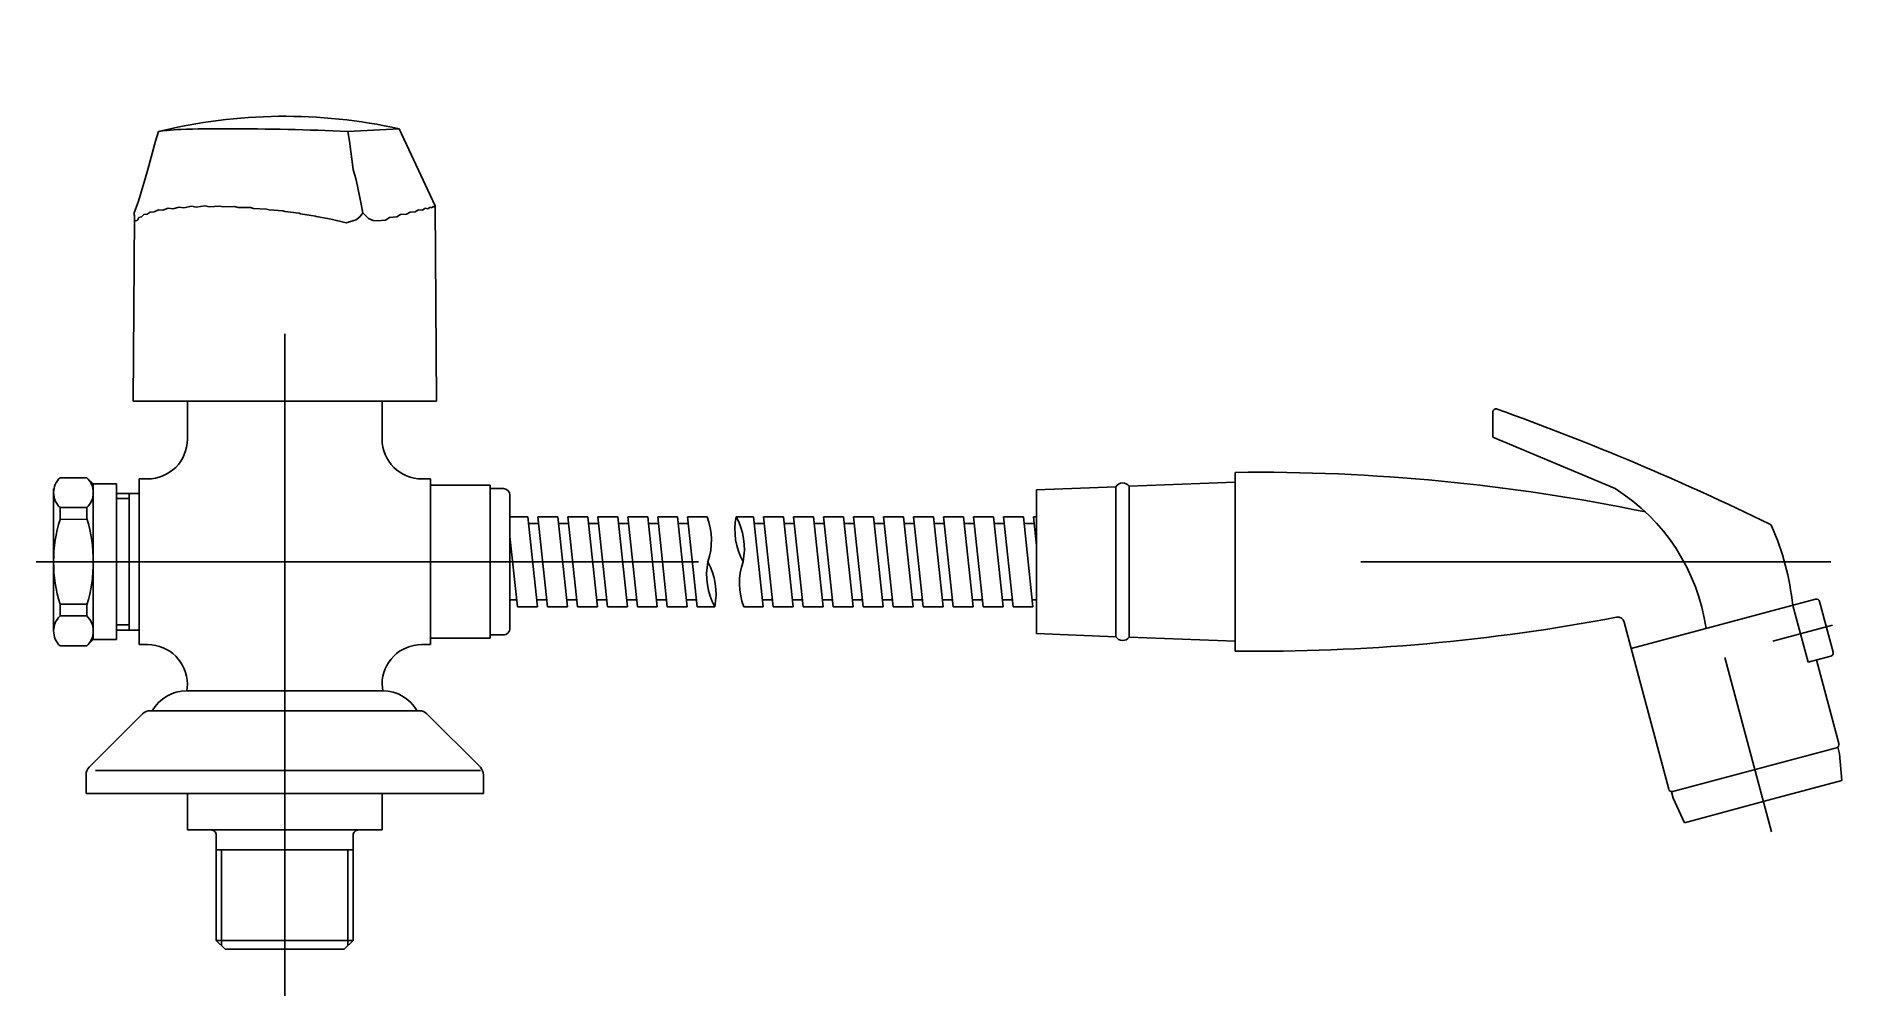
# Model space of a CAD drawing. Extents: x -742.844 to -742.571, y 0.439 to 0.584.
import ezdxf

# ---------------------------------------------------------------- set-up
doc = ezdxf.new("R2010")
doc.units = 0
doc.header["$LTSCALE"] = 0.2
doc.header["$MEASUREMENT"] = 0
doc.linetypes.add('AXES', pattern=[0.54, 0.3, -0.08, 0.08, -0.08])
doc.linetypes.add('CONTINU', pattern=[0])
doc.layers.get('0').update_dxf_attribs({"linetype": 'CONTINUOUS'})
doc.layers.add('DECA_EIXOS', color=5, linetype='AXES')

msp = doc.modelspace()

# ---------------------------------------------------------------- linework, layer by layer
at = {"linetype": 'CONTINU'}
for points in [[(-742.78932, 0.56995, 0.115084), (-742.82565, 0.56953)], [(-742.79707, 0.56953, 0.011568), (-742.81523, 0.56995, 0.009615), (-742.82229, 0.56984, 0.01206), (-742.82437, 0.56971, 0.036049), (-742.82565, 0.56953)], [(-742.78932, 0.56995, 0.00386), (-742.79707, 0.56953)], [(-742.62354, 0.52761, 0.518806), (-742.62421, 0.52714)], [(-742.58235, 0.51022, 0.027962), (-742.62354, 0.52761)], [(-742.8273, 0.51706, 0.414217), (-742.8213, 0.52306)], [(-742.7919, 0.52306, 0.414215), (-742.7859, 0.51706)], [(-742.60114, 0.51208, 0.053816), (-742.6631, 0.51806)], [(-742.84051, 0.51726, 0.434036), (-742.84051, 0.51274)], [(-742.83648, 0.51274, 0.434042), (-742.83648, 0.51726)], [(-742.7726, 0.51462, 0.413796), (-742.77359, 0.51562)], [(-742.6791, 0.51596, 0.537395), (-742.6811, 0.51588)], [(-742.59198, 0.49448, 0.220119), (-742.60571, 0.5156)], [(-742.84052, 0.51096, 0.0762), (-742.8415, 0.50456)], [(-742.8355, 0.50449, 0.075869), (-742.83648, 0.51107)], [(-742.7427, 0.50456, 0.175194), (-742.74283, 0.51136)], [(-742.73843, 0.51136, 0.177305), (-742.7374, 0.50456)], [(-742.7374, 0.50456, 0.177305), (-742.73843, 0.51136)], [(-742.58211, 0.50998, 0.176367), (-742.58235, 0.51022)], [(-742.57891, 0.49798, 0.078097), (-742.58211, 0.50998)], [(-742.8415, 0.50456, 0.076221), (-742.84051, 0.49816)], [(-742.83648, 0.49806, 0.075869), (-742.8355, 0.50464)], [(-742.7427, 0.50456, 0.177305), (-742.74167, 0.49777)], [(-742.74167, 0.49777, 0.177305), (-742.7427, 0.50456)], [(-742.7374, 0.50456, 0.175196), (-742.73728, 0.49777)], [(-742.84051, 0.49639, 0.434035), (-742.84051, 0.49186)], [(-742.83648, 0.49186, 0.434035), (-742.83648, 0.49639)], [(-742.57484, 0.49855, 0.414205), (-742.57545, 0.49891)], [(-742.7736, 0.49351, 0.414401), (-742.7726, 0.49451)], [(-742.6631, 0.49106, 0.049978), (-742.60549, 0.49619)], [(-742.60434, 0.49546, 0.39292), (-742.60549, 0.49619)], [(-742.8213, 0.48606, 0.414212), (-742.8273, 0.49206)], [(-742.7859, 0.49206, 0.414213), (-742.7919, 0.48606)], [(-742.6811, 0.49325, 0.537394), (-742.6791, 0.49317)], [(-742.57315, 0.49031, 0.414204), (-742.57279, 0.49092)], [(-742.8214, 0.48506, 0.267943), (-742.8266, 0.48206)], [(-742.7866, 0.48206, 0.267943), (-742.79179, 0.48506)], [(-742.82693, 0.48206, 0.198917), (-742.82806, 0.4816)], [(-742.78513, 0.4816, 0.19891), (-742.78626, 0.48206)], [(-742.57229, 0.47648, 0.414213), (-742.57194, 0.4771)], [(-742.83613, 0.47353, 0.198534), (-742.8366, 0.4724)], [(-742.7766, 0.4724, 0.198535), (-742.77706, 0.47353)], [(-742.59763, 0.47021, 0.415643), (-742.59702, 0.46986)], [(-742.81693, 0.46326, 0.414245), (-742.81773, 0.46406)], [(-742.79547, 0.46406, 0.414238), (-742.79627, 0.46326)]]:
    msp.add_lwpolyline(points, format="xyb", dxfattribs=at)
for points in [[(-742.78932, 0.56995), (-742.7839, 0.55829)], [(-742.82728, 0.56382), (-742.8261, 0.56805)], [(-742.8261, 0.56805), (-742.82565, 0.56953)], [(-742.79707, 0.56953), (-742.79684, 0.56805)], [(-742.79684, 0.56805), (-742.79625, 0.56382)], [(-742.82866, 0.55901), (-742.82771, 0.56225)], [(-742.82771, 0.56225), (-742.82728, 0.56382)], [(-742.79625, 0.56382), (-742.79579, 0.56225)], [(-742.79579, 0.56225), (-742.79517, 0.55904)], [(-742.82931, 0.55723), (-742.82866, 0.55901)], [(-742.79517, 0.55904), (-742.79479, 0.55723)], [(-742.8295, 0.52883), (-742.82928, 0.5567)], [(-742.82928, 0.5567), (-742.82931, 0.55723)], [(-742.82931, 0.55723), (-742.82928, 0.55641)], [(-742.82928, 0.55641), (-742.82928, 0.55607)], [(-742.82885, 0.55617), (-742.82862, 0.55655)], [(-742.82862, 0.55655), (-742.82823, 0.55663)], [(-742.82823, 0.55663), (-742.82789, 0.55699)], [(-742.82789, 0.55699), (-742.82737, 0.55704)], [(-742.82737, 0.55704), (-742.8269, 0.55737)], [(-742.8269, 0.55737), (-742.82629, 0.55738)], [(-742.82629, 0.55738), (-742.82567, 0.55769)], [(-742.82567, 0.55769), (-742.82499, 0.55765)], [(-742.82499, 0.55765), (-742.82421, 0.55794)], [(-742.82421, 0.55794), (-742.82349, 0.55787)], [(-742.82349, 0.55787), (-742.82254, 0.55812)], [(-742.82254, 0.55812), (-742.82181, 0.55803)], [(-742.82181, 0.55803), (-742.82067, 0.55824)], [(-742.82067, 0.55824), (-742.81996, 0.55813)], [(-742.81996, 0.55813), (-742.81864, 0.55829)], [(-742.81864, 0.55829), (-742.81796, 0.55816)], [(-742.81796, 0.55816), (-742.81647, 0.55827)], [(-742.81647, 0.55827), (-742.81584, 0.55814)], [(-742.81584, 0.55814), (-742.81417, 0.55819)], [(-742.81417, 0.55819), (-742.81362, 0.55805)], [(-742.81362, 0.55805), (-742.81179, 0.55804)], [(-742.81179, 0.55804), (-742.81132, 0.5579)], [(-742.81132, 0.5579), (-742.80935, 0.55782)], [(-742.80935, 0.55782), (-742.80897, 0.5577)], [(-742.80897, 0.5577), (-742.80687, 0.55754)], [(-742.80687, 0.55754), (-742.8066, 0.55743)], [(-742.8066, 0.55743), (-742.8044, 0.55719)], [(-742.8044, 0.55719), (-742.80422, 0.55711)], [(-742.80422, 0.55711), (-742.80196, 0.55677)], [(-742.80196, 0.55677), (-742.80187, 0.55672)], [(-742.80187, 0.55672), (-742.79957, 0.55628)], [(-742.79957, 0.55628), (-742.79734, 0.55574)], [(-742.79583, 0.5562), (-742.79522, 0.5567)], [(-742.79522, 0.5567), (-742.79479, 0.55723)], [(-742.79479, 0.55723), (-742.79395, 0.55641)], [(-742.79395, 0.55641), (-742.79323, 0.55607)], [(-742.79138, 0.55617), (-742.79078, 0.55655)], [(-742.79078, 0.55655), (-742.78969, 0.55663)], [(-742.78969, 0.55663), (-742.78911, 0.55699)], [(-742.78911, 0.55699), (-742.7882, 0.55704)], [(-742.7882, 0.55704), (-742.78764, 0.55737)], [(-742.78764, 0.55737), (-742.7869, 0.55738)], [(-742.7869, 0.55738), (-742.78639, 0.55769)], [(-742.78639, 0.55769), (-742.78582, 0.55765)], [(-742.78582, 0.55765), (-742.78538, 0.55794)], [(-742.78538, 0.55794), (-742.78497, 0.55787)], [(-742.78497, 0.55787), (-742.78462, 0.55812)], [(-742.78462, 0.55812), (-742.78436, 0.55803)], [(-742.78436, 0.55803), (-742.78413, 0.55824)], [(-742.78413, 0.55824), (-742.7839, 0.55806)], [(-742.78398, 0.55813), (-742.7839, 0.55829)], [(-742.7839, 0.55829), (-742.7837, 0.52883)], [(-742.7839, 0.55829), (-742.78386, 0.55816)], [(-742.82928, 0.55607), (-742.8291, 0.55604)], [(-742.8291, 0.55604), (-742.82885, 0.55617)], [(-742.79734, 0.55574), (-742.79583, 0.5562)], [(-742.79323, 0.55607), (-742.79262, 0.55604)], [(-742.79262, 0.55604), (-742.79138, 0.55617)], [(-742.8295, 0.52883), (-742.7837, 0.52883)], [(-742.8213, 0.52306), (-742.8213, 0.52883)], [(-742.7919, 0.52306), (-742.7919, 0.52883)], [(-742.62421, 0.52714), (-742.62421, 0.5234)], [(-742.60571, 0.5156), (-742.62421, 0.5234)], [(-742.6631, 0.51806), (-742.6631, 0.49106)], [(-742.8415, 0.49412), (-742.8415, 0.51556)], [(-742.84051, 0.51726), (-742.83648, 0.51726)], [(-742.83648, 0.51726), (-742.8355, 0.51631)], [(-742.8355, 0.51631), (-742.8355, 0.50464)], [(-742.8355, 0.51631), (-742.832, 0.51631)], [(-742.832, 0.51489), (-742.832, 0.51631)], [(-742.8286, 0.51706), (-742.8273, 0.51706)], [(-742.8286, 0.49206), (-742.8286, 0.51706)], [(-742.7859, 0.51706), (-742.7846, 0.51706)], [(-742.7846, 0.51489), (-742.7846, 0.51706)], [(-742.7846, 0.51612), (-742.7756, 0.51612)], [(-742.7846, 0.51612), (-742.7846, 0.49301)], [(-742.7756, 0.51612), (-742.7756, 0.49301)], [(-742.7756, 0.51562), (-742.77359, 0.51562)], [(-742.6811, 0.51588), (-742.6931, 0.51542)], [(-742.6931, 0.51542), (-742.6931, 0.4944)], [(-742.6931, 0.51542), (-742.6931, 0.49371)], [(-742.6811, 0.51588), (-742.6811, 0.51179)], [(-742.6631, 0.51657), (-742.6791, 0.51596)], [(-742.6791, 0.51596), (-742.6791, 0.51372)], [(-742.84051, 0.51274), (-742.84052, 0.51096)], [(-742.84051, 0.51274), (-742.83648, 0.51274)], [(-742.83648, 0.51274), (-742.83648, 0.51107)], [(-742.832, 0.51489), (-742.8286, 0.51489)], [(-742.832, 0.49281), (-742.832, 0.51489)], [(-742.832, 0.51409), (-742.8301, 0.51409)], [(-742.8301, 0.49423), (-742.8301, 0.51489)], [(-742.7756, 0.49556), (-742.7756, 0.51356)], [(-742.7726, 0.51462), (-742.7726, 0.49451)], [(-742.6791, 0.51372), (-742.6791, 0.49317)], [(-742.84052, 0.51096), (-742.83645, 0.51097)], [(-742.7726, 0.51136), (-742.7699, 0.51136)], [(-742.7699, 0.51136), (-742.76844, 0.49777)], [(-742.76978, 0.51033), (-742.76828, 0.51033)], [(-742.76839, 0.51136), (-742.76537, 0.51136)], [(-742.76839, 0.51136), (-742.76693, 0.49777)], [(-742.76537, 0.51136), (-742.76391, 0.49777)], [(-742.76526, 0.51033), (-742.76375, 0.51033)], [(-742.76386, 0.51136), (-742.76084, 0.51136)], [(-742.76386, 0.51136), (-742.76241, 0.49777)], [(-742.76084, 0.51136), (-742.75939, 0.49777)], [(-742.76073, 0.51033), (-742.75922, 0.51033)], [(-742.75934, 0.51136), (-742.75632, 0.51136)], [(-742.75934, 0.51136), (-742.75788, 0.49777)], [(-742.75632, 0.51136), (-742.75486, 0.49777)], [(-742.75621, 0.51033), (-742.7547, 0.51033)], [(-742.75481, 0.51136), (-742.75179, 0.51136)], [(-742.75481, 0.51136), (-742.75335, 0.49777)], [(-742.75179, 0.51136), (-742.75034, 0.49777)], [(-742.75168, 0.51033), (-742.75017, 0.51033)], [(-742.75028, 0.51136), (-742.74727, 0.51136)], [(-742.75028, 0.51136), (-742.74883, 0.49777)], [(-742.74727, 0.51136), (-742.74581, 0.49777)], [(-742.74716, 0.51033), (-742.74565, 0.51033)], [(-742.74576, 0.51136), (-742.74283, 0.51136)], [(-742.74576, 0.51136), (-742.7443, 0.49777)], [(-742.7358, 0.51136), (-742.73843, 0.51136)], [(-742.73435, 0.49777), (-742.7358, 0.51136)], [(-742.73418, 0.51033), (-742.73569, 0.51033)], [(-742.73128, 0.51136), (-742.73429, 0.51136)], [(-742.73284, 0.49777), (-742.73429, 0.51136)], [(-742.72982, 0.49777), (-742.73128, 0.51136)], [(-742.72966, 0.51033), (-742.73117, 0.51033)], [(-742.72675, 0.51136), (-742.72977, 0.51136)], [(-742.72831, 0.49777), (-742.72977, 0.51136)], [(-742.7253, 0.49777), (-742.72675, 0.51136)], [(-742.72513, 0.51033), (-742.72664, 0.51033)], [(-742.72222, 0.51136), (-742.72524, 0.51136)], [(-742.72379, 0.49777), (-742.72524, 0.51136)], [(-742.72077, 0.49777), (-742.72222, 0.51136)], [(-742.72061, 0.51033), (-742.72211, 0.51033)], [(-742.7177, 0.51136), (-742.72072, 0.51136)], [(-742.71926, 0.49777), (-742.72072, 0.51136)], [(-742.71624, 0.49777), (-742.7177, 0.51136)], [(-742.71608, 0.51033), (-742.71759, 0.51033)], [(-742.71317, 0.51136), (-742.71619, 0.51136)], [(-742.71474, 0.49777), (-742.71619, 0.51136)], [(-742.71172, 0.49777), (-742.71317, 0.51136)], [(-742.71155, 0.51033), (-742.71306, 0.51033)], [(-742.71021, 0.49777), (-742.71166, 0.51136)], [(-742.70865, 0.51136), (-742.71166, 0.51136)], [(-742.70719, 0.49777), (-742.70865, 0.51136)], [(-742.70703, 0.51033), (-742.70854, 0.51033)], [(-742.70568, 0.49777), (-742.70714, 0.51136)], [(-742.70412, 0.51136), (-742.70714, 0.51136)], [(-742.70267, 0.49777), (-742.70412, 0.51136)], [(-742.7025, 0.51033), (-742.70401, 0.51033)], [(-742.6996, 0.51136), (-742.70261, 0.51136)], [(-742.70116, 0.49777), (-742.70261, 0.51136)], [(-742.69814, 0.49777), (-742.6996, 0.51136)], [(-742.69798, 0.51033), (-742.69949, 0.51033)], [(-742.69507, 0.51136), (-742.69809, 0.51136)], [(-742.69663, 0.49777), (-742.69809, 0.51136)], [(-742.69362, 0.49777), (-742.69507, 0.51136)], [(-742.69345, 0.51033), (-742.69496, 0.51033)], [(-742.6931, 0.51136), (-742.69356, 0.51136)], [(-742.6931, 0.50701), (-742.69356, 0.51136)], [(-742.6811, 0.51179), (-742.6811, 0.49325)], [(-742.7726, 0.5084), (-742.77146, 0.49777)], [(-742.8355, 0.49281), (-742.8355, 0.50464)], [(-742.84051, 0.49816), (-742.83645, 0.49816)], [(-742.84051, 0.49639), (-742.84051, 0.49816)], [(-742.84051, 0.49639), (-742.83648, 0.49639)], [(-742.83648, 0.49639), (-742.83648, 0.49806)], [(-742.7726, 0.4988), (-742.77157, 0.4988)], [(-742.77146, 0.49777), (-742.76844, 0.49777)], [(-742.76855, 0.4988), (-742.76704, 0.4988)], [(-742.76693, 0.49777), (-742.76391, 0.49777)], [(-742.76403, 0.4988), (-742.76252, 0.4988)], [(-742.76241, 0.49777), (-742.75939, 0.49777)], [(-742.7595, 0.4988), (-742.75799, 0.4988)], [(-742.75788, 0.49777), (-742.75486, 0.49777)], [(-742.75497, 0.4988), (-742.75347, 0.4988)], [(-742.75335, 0.49777), (-742.75034, 0.49777)], [(-742.75045, 0.4988), (-742.74894, 0.4988)], [(-742.74883, 0.49777), (-742.74581, 0.49777)], [(-742.74592, 0.4988), (-742.74441, 0.4988)], [(-742.7443, 0.49777), (-742.74167, 0.49777)], [(-742.73435, 0.49777), (-742.73728, 0.49777)], [(-742.73295, 0.4988), (-742.73446, 0.4988)], [(-742.72982, 0.49777), (-742.73284, 0.49777)], [(-742.72842, 0.4988), (-742.72993, 0.4988)], [(-742.7253, 0.49777), (-742.72831, 0.49777)], [(-742.7239, 0.4988), (-742.72541, 0.4988)], [(-742.72077, 0.49777), (-742.72379, 0.49777)], [(-742.71937, 0.4988), (-742.72088, 0.4988)], [(-742.71624, 0.49777), (-742.71926, 0.49777)], [(-742.71485, 0.4988), (-742.71635, 0.4988)], [(-742.71172, 0.49777), (-742.71474, 0.49777)], [(-742.71032, 0.4988), (-742.71183, 0.4988)], [(-742.70719, 0.49777), (-742.71021, 0.49777)], [(-742.70579, 0.4988), (-742.7073, 0.4988)], [(-742.70267, 0.49777), (-742.70568, 0.49777)], [(-742.70127, 0.4988), (-742.70278, 0.4988)], [(-742.69814, 0.49777), (-742.70116, 0.49777)], [(-742.69674, 0.4988), (-742.69825, 0.4988)], [(-742.69362, 0.49777), (-742.69663, 0.49777)], [(-742.6931, 0.4988), (-742.69373, 0.4988)], [(-742.60332, 0.49144), (-742.57545, 0.49891)], [(-742.57891, 0.49798), (-742.5766, 0.48938)], [(-742.57484, 0.49855), (-742.57279, 0.49092)], [(-742.832, 0.49503), (-742.8301, 0.49503)], [(-742.832, 0.49423), (-742.8286, 0.49423)], [(-742.7846, 0.49206), (-742.7846, 0.49423)], [(-742.7756, 0.49351), (-742.7736, 0.49351)], [(-742.6931, 0.49371), (-742.6811, 0.49325)], [(-742.60434, 0.49546), (-742.60333, 0.49167)], [(-742.84051, 0.49186), (-742.83648, 0.49186)], [(-742.83648, 0.49186), (-742.8355, 0.49281)], [(-742.8355, 0.49281), (-742.832, 0.49281)], [(-742.8286, 0.49206), (-742.8273, 0.49206)], [(-742.7859, 0.49206), (-742.7846, 0.49206)], [(-742.7846, 0.49301), (-742.7756, 0.49301)], [(-742.6791, 0.49317), (-742.6631, 0.49256)], [(-742.60333, 0.49167), (-742.59763, 0.47021)], [(-742.5766, 0.48938), (-742.57315, 0.49031)], [(-742.57532, 0.48973), (-742.57194, 0.4771)], [(-742.8214, 0.48506), (-742.8213, 0.48606)], [(-742.79179, 0.48506), (-742.7919, 0.48606)], [(-742.8214, 0.48506), (-742.79179, 0.48506)], [(-742.83613, 0.47353), (-742.82806, 0.4816)], [(-742.82693, 0.48206), (-742.78626, 0.48206)], [(-742.77706, 0.47353), (-742.78513, 0.4816)], [(-742.57229, 0.47648), (-742.59721, 0.46981)], [(-742.57211, 0.47658), (-742.57184, 0.47557)], [(-742.57184, 0.47557), (-742.57148, 0.47152)], [(-742.8366, 0.46956), (-742.8366, 0.4724)], [(-742.83518, 0.47306), (-742.77706, 0.47306)], [(-742.7766, 0.46956), (-742.7766, 0.4724)], [(-742.8366, 0.46956), (-742.7766, 0.46956)], [(-742.8213, 0.46406), (-742.8213, 0.46956)], [(-742.7919, 0.46406), (-742.7919, 0.46956)], [(-742.59721, 0.46981), (-742.59695, 0.46884)], [(-742.58336, 0.46834), (-742.57148, 0.47152)], [(-742.59695, 0.46884), (-742.59524, 0.46516)], [(-742.58336, 0.46834), (-742.59524, 0.46516)], [(-742.8213, 0.46406), (-742.7919, 0.46406)], [(-742.81693, 0.44739), (-742.81693, 0.46326)], [(-742.81693, 0.46106), (-742.79707, 0.46106)], [(-742.81613, 0.44659), (-742.81613, 0.46106)], [(-742.79707, 0.46106), (-742.79627, 0.46106)], [(-742.79707, 0.44659), (-742.79707, 0.46106)], [(-742.79627, 0.44739), (-742.79627, 0.46326)], [(-742.81693, 0.44739), (-742.79627, 0.44739)], [(-742.81693, 0.44739), (-742.8156, 0.44606)], [(-742.7976, 0.44606), (-742.79627, 0.44739)], [(-742.8156, 0.44606), (-742.7976, 0.44606)]]:
    msp.add_lwpolyline(points, dxfattribs=at)
at = {"layer": 'DECA_EIXOS'}
for points in [[(-742.8066, 0.439), (-742.8066, 0.58394)], [(-742.84414, 0.50456), (-742.57317, 0.50456)], [(-742.58189, 0.49257), (-742.57288, 0.49499)], [(-742.58918, 0.49008), (-742.58213, 0.46376)]]:
    msp.add_lwpolyline(points, dxfattribs=at)

doc.saveas('drawing.dxf')
